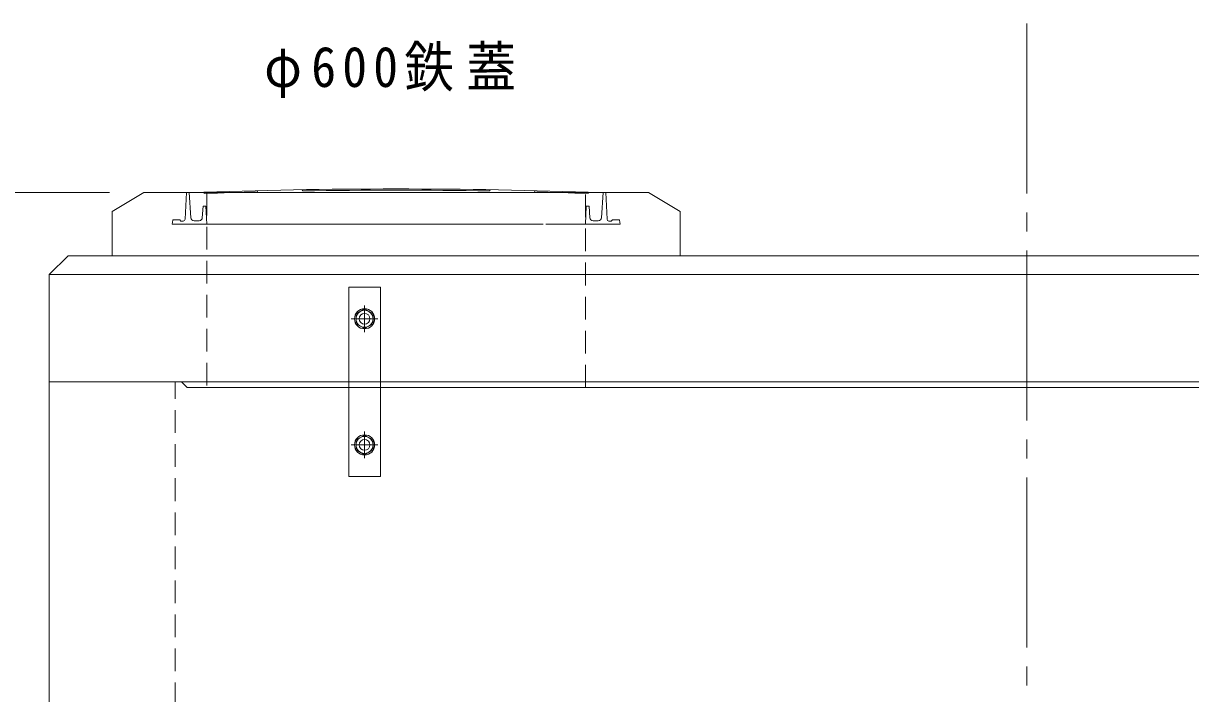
# Model space of a CAD drawing. Units: millimetres at full size, sheet at 1:30; details may follow other scales. Extents: x -5968 to 5968, y -4228 to 4228.
# Drawn here: x -5007 to -3156, y -1264 to -201 of the extents above; entities that cross this region are included whole.
import ezdxf

# ---------------------------------------------------------------- set-up
doc = ezdxf.new("R2010")
doc.units = ezdxf.units.MM
doc.header["$LTSCALE"] = 30
for name, pattern in [('CHAIN1', [8, 5, -1, 1, -1]), ('CHAIN2', [12, 9, -1, 1, -1]), ('DASHED1', [1.8, 1.2, -0.6])]:
    doc.linetypes.add(name, pattern=pattern)
doc.layers.add('0-1_製品図', color=7, linetype='Continuous', lineweight=9)
doc.layers.add('0-6_寸法', color=4, linetype='Continuous', lineweight=9)
doc.styles.add('ＭＳ ゴシック', font='')
doc.styles.get('ＭＳ ゴシック').set_extended_font_data('MS Gothic')

msp = doc.modelspace()

# ---------------------------------------------------------------- linework, layer by layer
at = {"layer": '0-1_製品図', "linetype": 'CHAIN2'}
msp.add_line((-3415.93, -201.27), (-3415.93, -2424.88), dxfattribs=at)
at = {"layer": '0-1_製品図', "color": 4}
msp.add_line((-5600.28, -469.77), (-4870.09, -469.77), dxfattribs=at)
at = {"layer": '0-1_製品図', "linetype": 'DASHED1'}
for p, q in [((-4715.93, -469.77), (-4715.93, -778.77)), ((-4115.93, -778.77), (-4115.93, -469.77)), ((-4765.93, -1660.77), (-4765.93, -769.77))]:
    msp.add_line(p, q, dxfattribs=at)
at = {"layer": '0-1_製品図', "color": 3}
for p, q in [((-4965.93, -599.77), (-1865.93, -599.77)), ((-1865.93, -769.77), (-4965.93, -769.77)), ((-2075.93, -769.77), (-4755.93, -769.77))]:
    msp.add_line(p, q, dxfattribs=at)
at = {"layer": '0-1_製品図', "color": 4, "linetype": 'CHAIN1'}
for p, q in [((-4465.93, -648.77), (-4465.93, -690.77)), ((-4465.93, -650.13), (-4465.93, -689.4)), ((-4486.93, -669.77), (-4444.93, -669.77)), ((-4485.56, -669.77), (-4446.29, -669.77)), ((-4465.93, -848.77), (-4465.93, -890.77)), ((-4465.93, -850.13), (-4465.93, -889.4)), ((-4486.93, -869.77), (-4444.93, -869.77)), ((-4485.56, -869.77), (-4446.29, -869.77))]:
    msp.add_line(p, q, dxfattribs=at)
at = {"layer": '0-1_製品図'}
for p, q in [((-4452.43, -661.97), (-4465.93, -654.18)), ((-4452.43, -677.56), (-4452.43, -661.97)), ((-4452.43, -861.97), (-4465.93, -854.18)), ((-4452.43, -877.56), (-4452.43, -861.97))]:
    msp.add_line(p, q, dxfattribs=at)
at = {"layer": '0-1_製品図', "color": 3}
for points in [[(-4965.93, -599.77), (-4935.93, -569.77), (-1895.93, -569.77)], [(-1865.93, -599.77), (-1865.93, -769.77), (-2075.93, -769.77), (-2084.93, -778.77), (-4746.93, -778.77), (-4755.93, -769.77), (-4965.93, -769.77), (-4965.93, -599.77)], [(-4965.93, -769.77), (-4965.93, -1669.77), (-3415.93, -1669.77)]]:
    msp.add_lwpolyline(points, dxfattribs=at)
at = {"layer": '0-1_製品図'}
msp.add_lwpolyline([(-4440.93, -619.77), (-4490.93, -619.77), (-4490.93, -919.77), (-4440.93, -919.77)], close=True, dxfattribs=at)
for points in [[(-4465.93, -654.18), (-4479.43, -661.97), (-4479.43, -677.56), (-4465.93, -685.36), (-4452.43, -677.56)], [(-4465.93, -854.18), (-4479.43, -861.97), (-4479.43, -877.56), (-4465.93, -885.36), (-4452.43, -877.56)]]:
    msp.add_lwpolyline(points, dxfattribs=at)
for centre, radius in [((-4465.93, -669.77), 16), ((-4465.93, -669.77), 16), ((-4465.93, -669.77), 13.5), ((-4465.93, -669.77), 8.5), ((-4465.93, -869.77), 16), ((-4465.93, -869.77), 16), ((-4465.93, -869.77), 13.5), ((-4465.93, -869.77), 8.5)]:
    msp.add_circle(centre, radius, dxfattribs=at)
at = {"layer": '0-6_寸法', "color": 3}
for p, q in [((-4815.93, -469.77), (-4865.93, -499.77)), ((-4015.93, -469.77), (-4815.93, -469.77)), ((-4015.93, -469.77), (-3965.93, -499.77)), ((-4865.93, -569.77), (-4865.93, -499.77)), ((-3965.93, -569.77), (-3965.93, -499.77))]:
    msp.add_line(p, q, dxfattribs=at)
at = {"layer": '0-6_寸法'}
for p, q in [((-4741.24, -509.6), (-4743.93, -469.77)), ((-4090.61, -509.6), (-4087.93, -469.77)), ((-4723.12, -509.59), (-4721.93, -491.27)), ((-4717.43, -491.27), (-4721.93, -491.27)), ((-4715.93, -519.77), (-4717.43, -491.27)), ((-4115.93, -519.77), (-4114.43, -491.27)), ((-4114.43, -491.27), (-4109.93, -491.27)), ((-4108.73, -509.59), (-4109.93, -491.27)), ((-4770.05, -513.63), (-4770.93, -519.77)), ((-4769.06, -512.77), (-4758.93, -512.77)), ((-4758.93, -512.77), (-4756.93, -514.77)), ((-4753.31, -514.77), (-4756.93, -514.77)), ((-4728.11, -514.27), (-4736.25, -514.27)), ((-4103.74, -514.27), (-4095.6, -514.27)), ((-4078.54, -514.77), (-4074.93, -514.77)), ((-4072.93, -512.77), (-4074.93, -514.77)), ((-4062.79, -512.77), (-4072.93, -512.77)), ((-4061.8, -513.63), (-4060.93, -519.77)), ((-4182.65, -519.77), (-4770.93, -519.77)), ((-4178.46, -519.77), (-4060.93, -519.77))]:
    msp.add_line(p, q, dxfattribs=at)
at = {"layer": '0-6_寸法', "color": 3, "lineweight": 18}
for p, q in [((-4721.43, -469.08), (-4720.43, -471.05)), ((-4721.43, -469.08), (-4720.43, -471.05)), ((-4634.92, -466.49), (-4635.88, -468.59)), ((-4634.92, -466.49), (-4635.88, -468.59)), ((-4564.93, -465.06), (-4563.89, -467.11)), ((-4266.92, -465.06), (-4267.96, -467.11)), ((-4196.93, -466.49), (-4195.98, -468.59)), ((-4110.43, -469.08), (-4111.43, -471.05))]:
    msp.add_line(p, q, dxfattribs=at)
at = {"layer": '0-6_寸法'}
for points in [[(-4743.93, -469.77), (-4748.45, -469.77), (-4750.32, -511.9)], [(-4087.93, -469.77), (-4083.41, -469.77), (-4081.53, -511.9)]]:
    msp.add_lwpolyline(points, dxfattribs=at)
at = {"layer": '0-6_寸法', "color": 3, "lineweight": 18}
for radius, start, end in [(9000, 87.93054, 92.06946), (8998, 91.4007, 91.9393), (8998, 91.4007, 91.9393), (8998, 89.05777, 90.94223), (8998, 88.0607, 88.5993)]:
    msp.add_arc((-4415.93, -9463.9), radius, start, end, dxfattribs=at)
at = {"layer": '0-6_寸法'}
for centre, radius, start, end in [((-4769.06, -513.77), 1, 90, 171.86945), ((-4753.31, -511.77), 3, 270, 357.45486), ((-4736.25, -509.27), 5, 183.8567, 270), ((-4728.11, -509.27), 5, 270, 356.26851), ((-4103.74, -509.27), 5, 183.73149, 270), ((-4095.6, -509.27), 5, 270, 356.1433), ((-4078.54, -511.77), 3, 182.54514, 270), ((-4062.79, -513.77), 1, 8.13055, 90)]:
    msp.add_arc(centre, radius, start, end, dxfattribs=at)

# ---------------------------------------------------------------- texts
at = {"layer": '0-6_寸法', "color": 7, "insert": (-4625, -319.63), "char_height": 64.15, "attachment_point": 7, "style": 'ＭＳ ゴシック'}
msp.add_mtext('\\T1.25;\\W0.9;φ600鉄蓋', dxfattribs=at)

doc.saveas('drawing.dxf')
